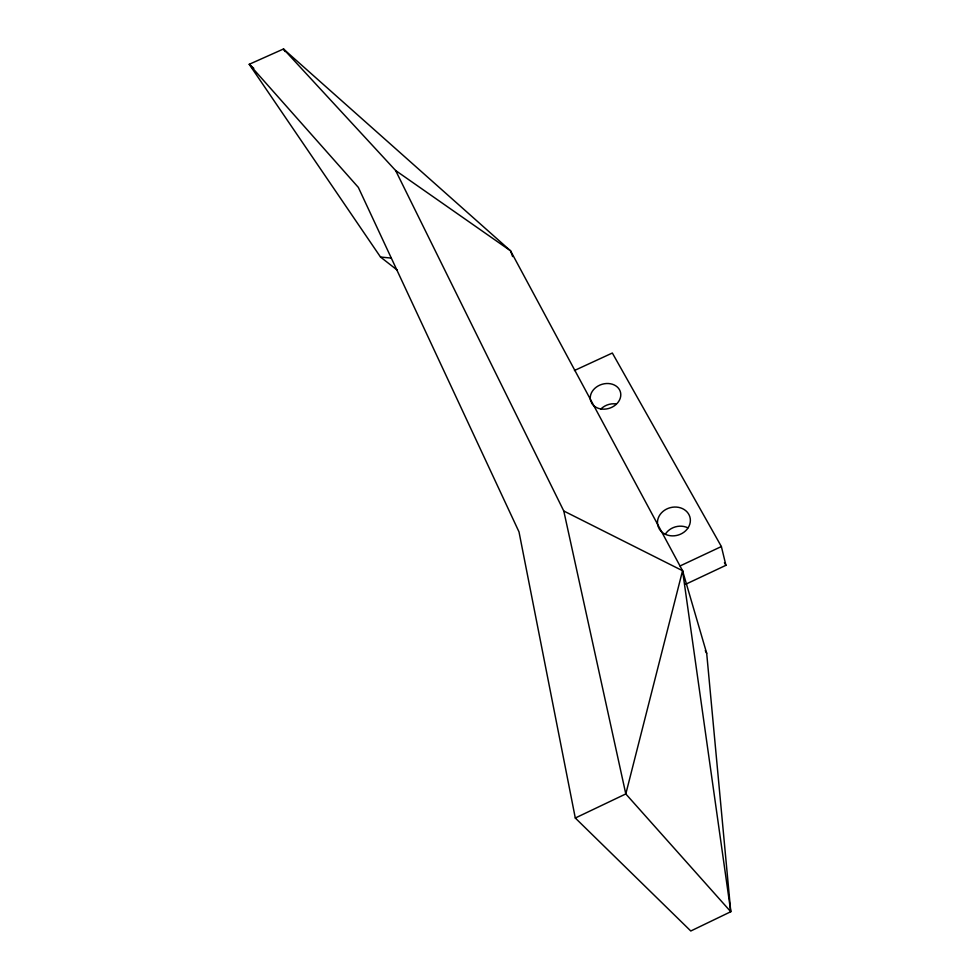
<?xml version="1.0" encoding="UTF-8"?>
<svg xmlns="http://www.w3.org/2000/svg" width="980" height="980" viewBox="0 0 980 980"><rect width="100%" height="100%" fill="white"/><g stroke="black" fill="none" stroke-linecap="round" stroke-linejoin="round"><path stroke-width="1.47" d="M285.131 51.56L283.477 49L395.626 170.52L563.782 511.009L682.558 570.715L625.804 793.935L575.297 818.018L519.008 531.895L358.337 187.388L249.226 64.3L283.477 49L510.568 250.831L682.558 570.715L706.69 653.28L730.774 911.719L690.79 931L575.297 818.018M685.767 584.215L725.923 565.313L721.378 546.546L612.341 353.021L574.439 370.514M680.047 565.962L721.378 546.546M253.796 68.367L249.226 64.3L380.522 257.042L391.045 258.059M395.626 170.52L510.568 250.831L512.614 256.564M380.522 257.042L397.317 270.174M724.428 562.655L725.923 565.313M705.269 650.585L706.69 653.28M563.782 511.009L625.804 793.935L730.774 911.719L682.558 570.715M665.346 534.173A16.268 14.1 -14.4 0 1 687.923 527.852M600.777 409.113A15.251 12.422 -17.5 0 1 616.359 403.981M658.352 527.142A16.599 14.259 -14.7 0 1 676.555 507.089A16.599 14.259 -14.7 0 1 686.992 529.335A16.599 14.259 -14.7 0 1 658.928 528.379M590.952 401.69A15.533 12.544 -17.6 0 1 608.347 383.523A15.533 12.544 -17.6 0 1 617.437 403.086A15.533 12.544 -17.6 0 1 591.455 402.768"/></g></svg>
